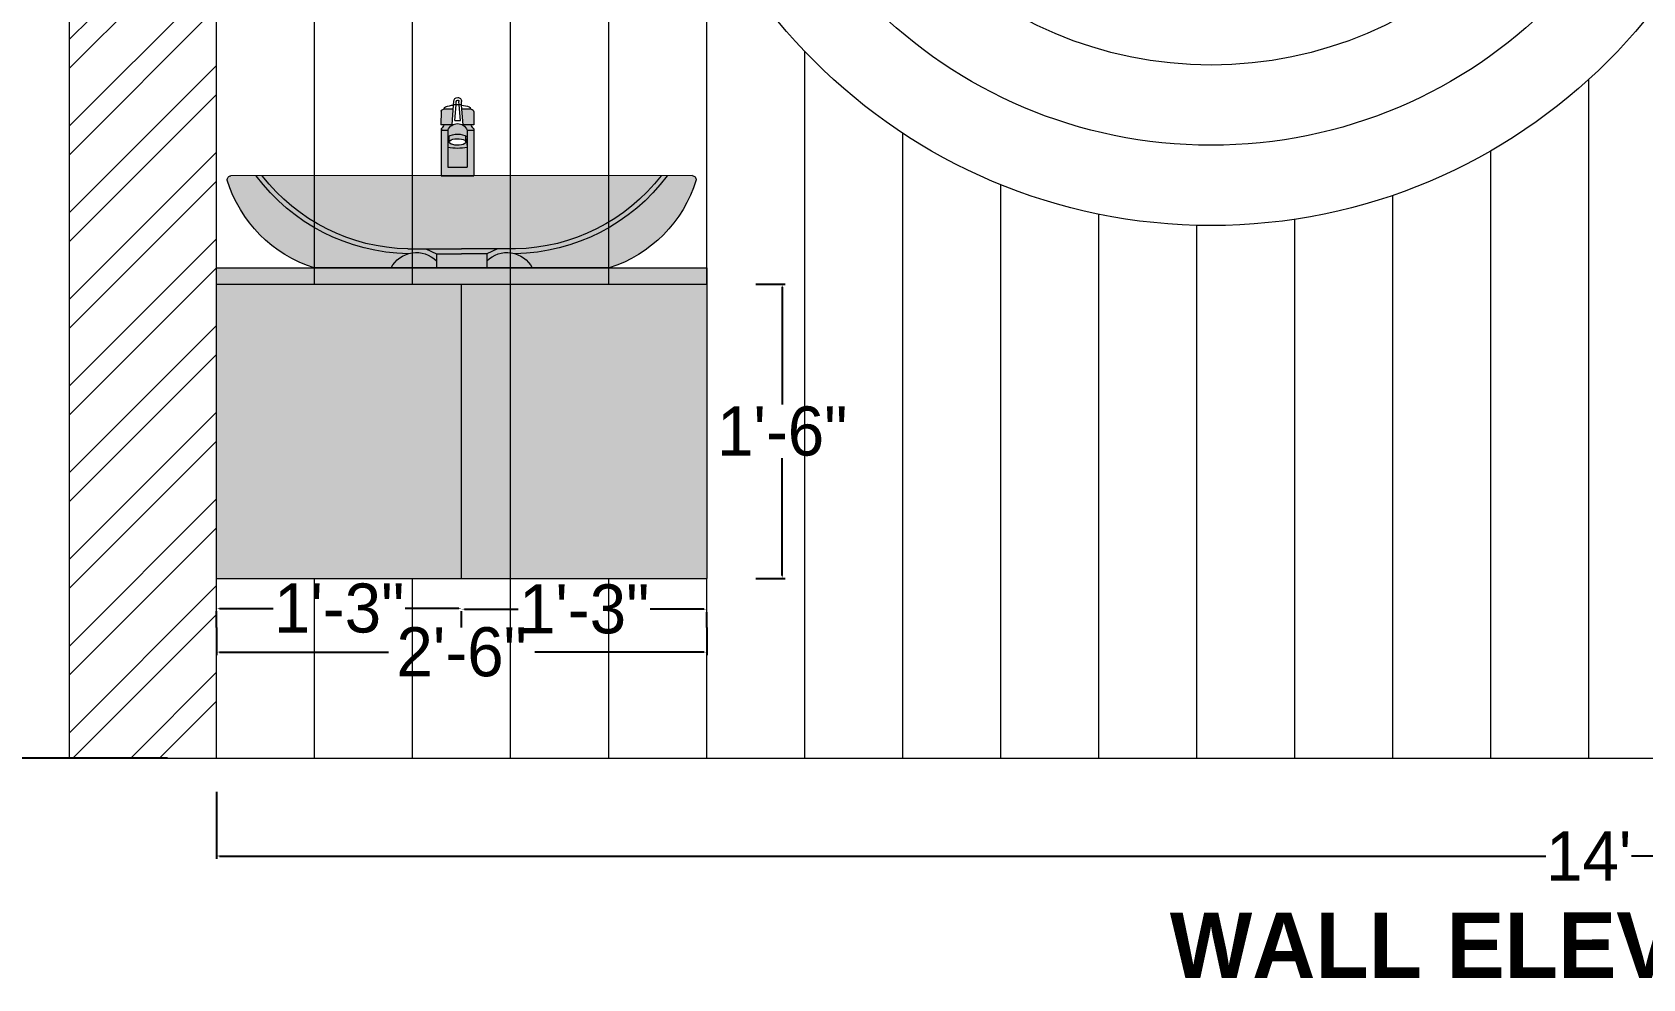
# Model space of a CAD drawing. Header units: inches. Extents: x 15448 to 46480, y -8154 to 0.
# Drawn here: x 19522.7 to 19621.3, y -3857.6 to -3799.7 of the extents above; entities that cross this region are included whole.
import ezdxf

# ---------------------------------------------------------------- set-up
doc = ezdxf.new("R2010")
doc.units = ezdxf.units.IN
doc.header["$MEASUREMENT"] = 0
doc.layers.add('dwgmodels.com', color=250, linetype='Continuous')
doc.layers.add('IEL-HATCH-002', color=7, linetype='Continuous')
doc.layers.add('OUTLINE', color=7, linetype='Continuous', lineweight=5)
doc.styles.add('b.k', font='verdana.ttf')
doc.styles.add('HEMI', font='stylu.ttf')
doc.dimstyles.new('STANDARD$0', dxfattribs={"dimscale": 0, "dimtxt": 6, "dimasz": 3, "dimexe": 2, "dimexo": 2, "dimgap": 0, "dimtad": 0, "dimtih": 1, "dimtoh": 1, "dimdec": 1, "dimzin": 0, "dimdsep": 46, "dimlunit": 4, "dimtxsty": 'b.k', "dimcen": 2.5, "dimclrd": 256, "dimclre": 256, "dimclrt": 256, "dimadec": 0, "dimazin": 0, "dimtfac": 1, "dimtdec": 1, "dimtofl": 0, "dimtmove": 2, "dimatfit": 2, "dimfxl": 1, "dimfrac": 2, "dimtolj": 1, "dimtzin": 0, "dimlwd": 9, "dimlwe": 9, "dimarcsym": 0})
pattern_1 = [(0, (0, 0), (0, 6.985), [5.08, -1.905]), (90, (0, 0), (-6.985, 4.277078946022131e-16), [5.08, -1.905])]

# ---------------------------------------------------------------- blocks, each defined once
blk = doc.blocks.new('*D415')
at = {"color": 254, "lineweight": -2, "transparency": 16777216}
for p, q in [((19530.98768438482, -3724.139202870549), (19514.19446457997, -3724.139202870549)), ((19530.98768438482, -3844.139202870549), (19514.19446457997, -3844.139202870549))]:
    blk.add_line(p, q, dxfattribs=at)
at = {"color": 5, "lineweight": -2, "transparency": 16777216}
for p, q in [((19514.37446457997, -3724.319202870548), (19514.37446457997, -3782.495396135556)), ((19514.37446457997, -3843.959202870549), (19514.37446457997, -3785.783009605541))]:
    blk.add_line(p, q, dxfattribs=at)
at = {"color": 5, "transparency": 16777216}
for points in [[(19514.34446457997, -3724.319202870548), (19514.40446457997, -3724.319202870548), (19514.37446457997, -3724.139202870549)], [(19514.34446457997, -3843.959202870549), (19514.40446457997, -3843.959202870549), (19514.37446457997, -3844.139202870549)]]:
    blk.add_solid(points, dxfattribs=at)
at = {"layer": 'Defpoints', "color": 0, "transparency": 16777216}
for p in [(19533.98768438482, -3724.139202870549), (19514.37446457997, -3844.139202870549), (19533.98768438482, -3844.139202870549)]:
    blk.add_point(p, dxfattribs=at)
at = {"color": 5, "lineweight": 5, "transparency": 16777216, "insert": (19514.37446457996, -3784.139202870554), "char_height": 3, "attachment_point": 5, "style": 'HEMI'}
blk.add_mtext("\\A1;10'", dxfattribs=at)
blk = doc.blocks.new('YY5')
at = {"true_color": 0xc7c8ca}
h = blk.add_hatch(dxfattribs=at)
h.set_pattern_fill('ANGLE', color=9)
h.set_pattern_definition(pattern_1)
h.paths.add_polyline_path([(-1859.642487475081, 704.2780352585988), (-1859.659903662569, 704.5440537511106, 0.4142135638380181), (-1859.961262066613, 704.8454121566614, 0.4750915465852333), (-1860.238658159414, 704.5424849440045), (-1860.255971637265, 704.2780352585988), (-1860.358939663625, 702.8046562630534), (-1860.303982458977, 702.8046562630534, -0.2401376567678492), (-1859.594476653278, 702.8046562630534), (-1859.539519448721, 702.8046562630534)])
h.paths.add_polyline_path([(-1859.73768250441, 703.1189723709844), (-1860.166789239599, 703.1189723709844), (-1860.064194345845, 704.2927789711155), (-1860.0468932154, 704.542393748944, -0.596401771601865), (-1859.961262066613, 704.6536348652347, -0.4142135623730957), (-1859.851680953996, 704.5440537526179), (-1859.8342647665, 704.2927789711155)], flags=16)
h.paths.add_polyline_path([(-1859.052340827863, 704.1448605161991, 0.05658871760532752), (-1859.642536498954, 704.2787840594943), (-1859.642487475081, 704.2780352585988), (-1859.620299651487, 703.9605476423419), (-1858.953459701674, 703.9605476423419), (-1858.953459701674, 704.005560696109, 0.3188407789894711)])
h.paths.add_polyline_path([(-1860.278159460858, 703.9605476423419), (-1860.920934389733, 703.9605476423419), (-1860.970121256937, 703.9605476423419, 0.4142135623730951), (-1861.166868725752, 703.7638001735269), (-1861.166868725843, 702.8046562630534), (-1860.988138020402, 702.8046562630534), (-1860.976105509841, 702.8046562630534), (-1860.358939663625, 702.8046562630534)])
h.paths.add_polyline_path([(-1859.80692836094, 703.9605476423419), (-1860.093232551861, 703.9605476423419), (-1860.166789239599, 703.1189723709844), (-1859.73768250441, 703.1189723709844)], flags=0)
h.paths.add_polyline_path([(-1860.256114484316, 704.2759912469623, 0.05430589399828516), (-1860.822053263572, 704.144860516018, 0.3188407787352452), (-1860.920934389824, 704.005560696109), (-1860.920934389733, 703.9605476423419), (-1860.278159460858, 703.9605476423419)])
h.paths.add_polyline_path([(-1859.83428652461, 704.2930434069696, 0.00959450305220591), (-1859.937197045749, 704.2950183393892, 0.01184815826980783), (-1860.064261823298, 704.2920069494639), (-1860.093232551861, 703.9605476423419), (-1859.80692836094, 703.9605476423419)], flags=0)
h = blk.add_hatch(dxfattribs=at)
h.set_pattern_fill('ANGLE', color=9)
h.set_pattern_definition(pattern_1)
h.paths.add_polyline_path([(-1858.719557876124, 702.3983922901664), (-1858.830228327241, 702.3983922901664), (-1859.223723264872, 702.3983922901664), (-1859.223723264872, 699.6280301683554), (-1860.674735847474, 699.6280301683554), (-1860.674735847474, 702.3983922901664), (-1861.178901236221, 702.3983922901664), (-1861.178901236221, 698.9807330560587), (-1858.719557876124, 698.9799050195045)])
h.paths.add_polyline_path([(-1858.922353602466, 702.8046562630534), (-1858.934386112974, 702.8046562630534), (-1859.594476653278, 702.8046562630534, -0.1818234818247197), (-1859.223723264809, 702.3983922901664), (-1858.830228327241, 702.3983922901664), (-1858.719557876124, 702.3983922901664), (-1858.71955787607, 702.4888255701228, 0.2497289786340788), (-1858.726080932379, 702.5010713433682, -0.2052993842215004)])
h.paths.add_polyline_path([(-1860.303982458977, 702.8046562630534), (-1860.97610550988, 702.8046562630534, -0.2052993842488782), (-1861.172378179904, 702.5010713432748, 0.2497289775558368), (-1861.178901236276, 702.4888255701228), (-1861.178901236221, 702.3983922901664), (-1860.674735847445, 702.3983922901664, -0.1818234818247197)])
h.paths.add_polyline_path([(-1859.223723264872, 701.7058278184174, -0.01639121819609175), (-1859.318034065314, 701.6597288689486), (-1859.318034065314, 701.5108559250826), (-1859.323913054177, 701.4776782348308), (-1859.370289918462, 701.413783493015), (-1859.459604087271, 701.3570881688752), (-1859.585231537229, 701.3117970961289), (-1859.737855055041, 701.281269305802), (-1859.906155252571, 701.2677689045659), (-1860.077650074209, 701.2722971560213), (-1860.239620533421, 701.2945182194394), (-1860.380054022396, 701.3327840613402), (-1860.488535231678, 701.3842566789759), (-1860.557018606039, 701.4451185827869), (-1860.580425047031, 701.5108559250826), (-1860.580425047031, 701.6597288689486, -0.01639121819609179), (-1860.674735847474, 701.7058278184174), (-1860.674735847474, 701.1066110975343, 0.1013955554709312), (-1859.223723264872, 701.1066110975155)], flags=17)
h.paths.add_polyline_path([(-1859.223723264872, 702.3983922903224, 0.6773938552425238), (-1860.674735847474, 702.3983922900935), (-1860.674735847474, 701.9139556735453, -0.1185726909845305), (-1859.949229556173, 702.1002764714706, -0.1185726909845346), (-1859.223723264872, 701.9139556735453)])
h = blk.add_hatch(dxfattribs=at)
h.set_pattern_fill('ANGLE', color=9)
h.set_pattern_definition(pattern_1)
h.paths.add_polyline_path([(-1858.717681725969, 703.826196685556, 0.3225573074183268), (-1858.90427283447, 703.9605476423419), (-1858.953459701674, 703.9605476423419), (-1859.620299651487, 703.9605476423419), (-1859.539519448721, 702.8046562630534), (-1858.922353602505, 702.8046562630534), (-1858.707525365655, 702.8046562630534)])
h = blk.add_hatch(dxfattribs=at)
h.set_pattern_fill('ANGLE', color=9)
h.set_pattern_definition(pattern_1)
h.paths.add_polyline_path([(-1859.949229556173, 702.1002764714706, 0.1019832631306679), (-1860.580425047031, 701.9600546230142), (-1860.580425047031, 701.5108559250826), (-1860.557018606039, 701.5765932670118), (-1860.488535231678, 701.6374551711892), (-1860.380054022396, 701.6889277884585), (-1860.239620533421, 701.7271936299929), (-1860.077650074209, 701.7494146941439), (-1859.906155252571, 701.753942945233), (-1859.737855055041, 701.7404425443633), (-1859.585231537229, 701.7099147540364), (-1859.459604087271, 701.66462368129), (-1859.370289918462, 701.6079283567838), (-1859.323913054177, 701.5440336149679), (-1859.323913054177, 701.4776782348308), (-1859.370289918462, 701.413783493015), (-1859.459604087271, 701.3570881688752), (-1859.585231537229, 701.3117970961289), (-1859.737855055041, 701.281269305802), (-1859.906155252571, 701.2677689045659), (-1860.077650074209, 701.2722971560213), (-1860.239620533421, 701.2945182194394), (-1860.380054022396, 701.3327840613402), (-1860.488535231678, 701.3842566789759), (-1860.557018606039, 701.4451185827869), (-1860.580425047031, 701.5108559250826), (-1860.580425047031, 701.6597288689486, -0.01639121819609181), (-1860.674735847474, 701.7058278184174), (-1860.674735847474, 701.1066110975343, 0.1013955554709312), (-1859.223723264872, 701.1066110975155), (-1859.223723264872, 701.7058278184174, -0.01639121819609175), (-1859.318034065314, 701.6597288689486), (-1859.318034065314, 701.9600546230142, 0.1019832631306698)])
h = blk.add_hatch(dxfattribs=at)
h.set_pattern_fill('ANGLE', color=9)
h.set_pattern_definition(pattern_1)
h.paths.add_polyline_path([(-1859.223723264872, 701.9139556735453, 0.01639121819611743), (-1859.318034065314, 701.9600546230142), (-1859.318034065314, 701.6597288689486, 0.01639121819609176), (-1859.223723264872, 701.7058278184174)])
h.paths.add_polyline_path([(-1860.580425047031, 701.9600546230142, 0.01639121819611744), (-1860.674735847474, 701.9139556735453), (-1860.674735847474, 701.7058278184174, 0.01639121819609175), (-1860.580425047031, 701.6597288689486)])
at = {"true_color": 0x7aafdf}
h = blk.add_hatch(dxfattribs=at)
h.set_pattern_fill('ANGLE', color=143)
h.set_pattern_definition(pattern_1)
h.paths.add_polyline_path([(-1859.323913054177, 701.5440336149679), (-1859.370289918462, 701.6079283567838), (-1859.459604087271, 701.66462368129), (-1859.585231537229, 701.7099147540364), (-1859.737855055041, 701.7404425443633), (-1859.906155252571, 701.753942945233), (-1860.077650074209, 701.7494146941439), (-1860.239620533421, 701.7271936299929), (-1860.380054022396, 701.6889277884585), (-1860.488535231678, 701.6374551711892), (-1860.557018606039, 701.5765932670118), (-1860.580425047031, 701.5108559250826), (-1860.557018606039, 701.4451185827869), (-1860.488535231678, 701.3842566789759), (-1860.380054022396, 701.3327840613402), (-1860.239620533421, 701.2945182194394), (-1860.077650074209, 701.2722971560213), (-1859.906155252571, 701.2677689045659), (-1859.737855055041, 701.281269305802), (-1859.585231537229, 701.3117970961289), (-1859.459604087271, 701.3570881688752), (-1859.370289918462, 701.413783493015), (-1859.323913054177, 701.4776782348308)])
at = {"true_color": 0xc7c8ca}
h = blk.add_hatch(dxfattribs=at)
h.set_pattern_fill('ANGLE', color=9)
h.set_pattern_definition(pattern_1)
h.paths.add_polyline_path([(-1859.223723264872, 701.1066110975155, -0.1013955554709313), (-1860.674735847474, 701.1066110975343), (-1860.674735847474, 699.6280301683554), (-1859.223723264872, 699.6280301683554)])
at = {"color": 18, "true_color": 0x000000}
for p, q in [((-1860.358939663625, 702.8046562630534), (-1860.255971637265, 704.2780352585988)), ((-1860.255971637265, 704.2780352585988), (-1860.238555449769, 704.5440537526179)), ((-1860.166789239599, 703.1189723709844), (-1860.064194345845, 704.2927789711155)), ((-1860.064194345845, 704.2927789711155), (-1860.04677815835, 704.5440537526179)), ((-1859.8342647665, 704.2927789711155), (-1859.851680953996, 704.5440537526179)), ((-1859.73768250441, 703.1189723709844), (-1859.8342647665, 704.2927789711155)), ((-1859.642487475081, 704.2780352585988), (-1859.659903662668, 704.5440537526179)), ((-1859.539519448721, 702.8046562630534), (-1859.642487475081, 704.2780352585988)), ((-1861.166868725843, 703.7638001735269), (-1861.166868725843, 702.8046562630534)), ((-1860.970121256937, 703.9605476423419), (-1860.920934389733, 703.9605476423419)), ((-1860.920934389733, 703.9605476423419), (-1860.920934389733, 704.005560696109)), ((-1860.920934389733, 703.9605476423419), (-1860.278159460873, 703.9605476423419)), ((-1859.73768250441, 703.1189723709844), (-1860.166789239599, 703.1189723709844)), ((-1859.620299651487, 703.9605476423419), (-1858.953459701674, 703.9605476423419)), ((-1858.953459701674, 703.9605476423419), (-1858.953459701674, 704.005560696109)), ((-1858.953459701674, 703.9605476423419), (-1858.90427283447, 703.9605476423419)), ((-1858.717681725969, 703.826196685556), (-1858.707525365655, 702.8046562630534)), ((-1861.178901236221, 702.4888255701227), (-1861.178901236221, 702.3983922901664)), ((-1860.674735847474, 702.3983922901664), (-1861.178901236221, 702.3983922901664)), ((-1861.178901236221, 702.3983922901664), (-1861.178901236221, 698.9799050195045)), ((-1861.166868725843, 702.8046562630534), (-1860.976105509841, 702.8046562630534)), ((-1861.166868725843, 702.8046562630534), (-1860.988138020402, 702.8046562630534)), ((-1860.988138020402, 702.8046562630534), (-1860.303982459163, 702.8046562630534)), ((-1860.674735847474, 702.3983922901664), (-1860.674735847474, 699.6280301683554)), ((-1860.674735847474, 701.2672008885116), (-1860.674735847474, 701.7545109616535)), ((-1860.580425047031, 701.5108559250826), (-1860.580425047031, 701.9600546229985)), ((-1859.594476653182, 702.8046562630534), (-1858.922353602505, 702.8046562630534)), ((-1859.318034065314, 701.5108559250826), (-1859.318034065314, 701.9600546229985)), ((-1859.223723264872, 702.3983922901664), (-1859.223723264872, 699.6280301683554)), ((-1858.719557876124, 702.3983922901664), (-1859.223723264872, 702.3983922901664)), ((-1858.934386112974, 702.8046562630534), (-1858.707525365655, 702.8046562630534)), ((-1858.922353602505, 702.8046562630534), (-1858.707525365655, 702.8046562630534)), ((-1858.830228327241, 702.3983922901664), (-1858.719557876124, 702.3983922901664)), ((-1858.719557876124, 702.4888255701227), (-1858.719557876124, 702.3983922901664)), ((-1858.719557876124, 702.3983922901664), (-1858.719557876124, 698.9799050195045)), ((-1859.223723264872, 699.6280301683554), (-1860.674735847474, 699.6280301683554))]:
    blk.add_line(p, q, dxfattribs=at)
blk.add_line((-1858.719557876124, 698.9799050195045), (-1861.178901236221, 698.9807330560587))
blk.add_polyline3d([(-1860.580425047031, 701.5108559250826, 0), (-1860.557018606039, 701.4451185827869, 0), (-1860.488535231678, 701.3842566789759, 0), (-1860.380054022396, 701.3327840613402, 0), (-1860.239620533421, 701.2945182194394, 0), (-1860.077650074209, 701.2722971560213, 0), (-1859.906155252571, 701.2677689045659, 0), (-1859.737855055041, 701.281269305802, 0), (-1859.585231537229, 701.3117970961289, 0), (-1859.459604087271, 701.3570881688752, 0), (-1859.370289918462, 701.413783493015, 0), (-1859.323913054177, 701.4776782348308, 0), (-1859.323913054177, 701.5440336149679, 0), (-1859.370289918462, 701.6079283567838, 0), (-1859.459604087271, 701.66462368129, 0), (-1859.585231537229, 701.7099147540364, 0), (-1859.737855055041, 701.7404425443633, 0), (-1859.906155252571, 701.753942945233, 0), (-1860.077650074209, 701.7494146941439, 0), (-1860.239620533421, 701.7271936299929, 0), (-1860.380054022396, 701.6889277884585, 0), (-1860.488535231678, 701.6374551711892, 0), (-1860.557018606039, 701.5765932670118, 0), (-1860.580425047031, 701.5108559250826, 0)], dxfattribs=at)
for centre, radius, start, end in [((-1860.773373788213, 704.005560696109), 0.1475606016112999, 109.2623904893577, 180), ((-1859.937197045749, 701.6127808072933), 2.682237532095929, 96.82860972436829, 109.2623904893577), ((-1859.976534999425, 704.580925874151), 0.2649268882405655, 86.69508807395945, 188.343078460318), ((-1859.974033632628, 704.5748870405047), 0.07977676853687257, 80.78780477718902, 204.0355055744018), ((-1859.961262066613, 704.5440537526179), 0.3013584040435269, 0, 90), ((-1859.961262066613, 704.5440537526179), 0.1095811126168776, 0, 90), ((-1859.937197045749, 701.6127808072933), 2.682237532095929, 70.7376095106423, 83.6929711358343), ((-1859.101020303285, 704.005560696109), 0.1475606016112999, 0, 70.7376095106423), ((-1860.970121256937, 703.7638001735269), 0.1967474688150666, 90, 180), ((-1859.949229556127, 702.1086061453077), 0.7812396485676532, 21.773057050751, 158.226942949249), ((-1858.90427283447, 703.7638001735269), 0.1967474688150666, 18.49005815546298, 90), ((-1861.164145176115, 702.4888255701227), 0.01475606016112999, 123.9134898791067, 180), ((-1861.428346014583, 702.8817980036972), 0.4587726258653878, 303.9134898791067, 350.3198374893348), ((-1859.924664968077, 700.4989567274708), 1.601508145939893, 90.87886060322751, 117.9274284694488), ((-1859.924664968077, 703.1208267644919), 1.601508145939893, 242.0725715305512, 245.8288256482427), ((-1859.973794144269, 700.4989567274708), 1.601508145939893, 62.07257153055119, 89.12113939677249), ((-1859.973794144269, 703.1208267644919), 1.601508145939893, 294.1711743517573, 297.9274284694488), ((-1858.470113097763, 702.8817980036972), 0.4587726258653878, 189.6801625106652, 236.0865101208933), ((-1858.734313936231, 702.4888255701227), 0.01475606016112999, 0, 56.08651012089329), ((-1859.949229556127, 704.6474335488671), 3.614385564746275, 258.4205001745883, 281.5794998254117)]:
    blk.add_arc(centre, radius, start, end, dxfattribs=at)
blk = doc.blocks.new('y5y5')
h = blk.add_hatch()
h.set_pattern_fill('ANGLE')
h.set_pattern_definition(pattern_1)
h.paths.add_polyline_path([(-1859.642536498954, 704.2787840594943), (-1859.642487475081, 704.2780352585988), (-1859.620299651487, 703.9605476423419), (-1858.953459701674, 703.9605476423419), (-1858.953459701674, 704.005560696109, 0.3188407789894704), (-1859.052340827863, 704.1448605161991, 0.05658871760532751)])
h.paths.add_polyline_path([(-1860.256114484316, 704.2759912469623, 0.05430589399828516), (-1860.822053263572, 704.144860516018, 0.3188407787352452), (-1860.920934389824, 704.005560696109), (-1860.920934389733, 703.9605476423419), (-1860.278159460858, 703.9605476423419)])
at = {"true_color": 0x636466}
h = blk.add_hatch(dxfattribs=at)
h.set_pattern_fill('ANGLE', color=251)
h.set_pattern_definition(pattern_1)
h.paths.add_polyline_path([(-1859.8342647665, 704.2927789711155), (-1859.851680953996, 704.5440537526179, 0.4142135623730933), (-1859.961262066613, 704.6536348652347, 0.5964017716018684), (-1860.0468932154, 704.542393748944), (-1860.064194345845, 704.2927789711155), (-1860.166789239599, 703.1189723709844), (-1859.73768250441, 703.1189723709844)])
at = {"lineweight": 0, "true_color": 0x000000}
h = blk.add_hatch(color=18, dxfattribs=at)
h.dxf.hatch_style = 1
h.paths.add_polyline_path([(-1858.719557876124, 702.3983922901664), (-1859.223723264872, 702.3983922901664), (-1859.223723264872, 699.6280301683554), (-1860.674735847474, 699.6280301683554), (-1860.674735847474, 702.3983922901664), (-1861.178901236221, 702.3983922901664), (-1861.178901236221, 698.9807330560587), (-1858.719557876124, 698.9799050195045)])
h.paths.add_polyline_path([(-1858.717681725969, 703.826196685556, 0.3225573074183268), (-1858.90427283447, 703.9605476423419), (-1858.953459701674, 703.9605476423419), (-1859.620299651487, 703.9605476423419), (-1859.539519448721, 702.8046562630534), (-1858.922353602505, 702.8046562630534), (-1858.707525365655, 702.8046562630534)])
h.paths.add_polyline_path([(-1860.278159460858, 703.9605476423419), (-1860.920934389733, 703.9605476423419), (-1860.970121256937, 703.9605476423419, 0.4142135623730951), (-1861.166868725752, 703.7638001735268), (-1861.166868725843, 702.8046562630534), (-1860.976105509841, 702.8046562630534), (-1860.358939663625, 702.8046562630534)])
h = blk.add_hatch(color=18, dxfattribs=at)
h.dxf.hatch_style = 1
h.paths.add_polyline_path([(-1858.719557876124, 702.3983922901664), (-1859.223723264809, 702.3983922901664, 0.6773938552843203), (-1860.674735847445, 702.3983922901664), (-1861.178901236221, 702.3983922901664), (-1861.178901236221, 698.9807330560587), (-1858.719557876124, 698.9799050195045)])
h.paths.add_polyline_path([(-1860.077650074209, 701.7494146941439), (-1859.906155252571, 701.753942945233), (-1859.737855055041, 701.7404425443633), (-1859.585231537229, 701.7099147540364), (-1859.459604087271, 701.66462368129), (-1859.370289918462, 701.6079283567838), (-1859.323913054177, 701.5440336149679), (-1859.323913054177, 701.4776782348308), (-1859.370289918462, 701.413783493015), (-1859.459604087271, 701.3570881688752), (-1859.585231537229, 701.3117970961289), (-1859.737855055041, 701.281269305802), (-1859.906155252571, 701.2677689045659), (-1860.077650074209, 701.2722971560213), (-1860.239620533421, 701.2945182194394), (-1860.380054022396, 701.3327840613402), (-1860.488535231678, 701.3842566789759), (-1860.557018606039, 701.4451185827869), (-1860.580425047031, 701.5108559250826), (-1860.557018606039, 701.5765932670118), (-1860.488535231678, 701.6374551711892), (-1860.380054022396, 701.6889277884585), (-1860.239620533421, 701.7271936299929)], flags=16)
h = blk.add_hatch(color=18, dxfattribs=at)
h.dxf.hatch_style = 1
h.paths.add_polyline_path([(-1858.922353602466, 702.8046562630534), (-1859.594476653278, 702.8046562630534, -0.1818234818247196), (-1859.223723264809, 702.3983922901664), (-1858.719557876124, 702.3983922901664), (-1858.71955787607, 702.4888255701228, 0.2497289786340794), (-1858.726080932379, 702.5010713433682, -0.2052993842215004)])
h.paths.add_polyline_path([(-1860.303982458977, 702.8046562630534), (-1860.97610550988, 702.8046562630534, -0.2052993842488782), (-1861.172378179904, 702.5010713432748, 0.2497289775558359), (-1861.178901236276, 702.4888255701228), (-1861.178901236221, 702.3983922901664), (-1860.674735847445, 702.3983922901664, -0.1818234818247197)])
at = {"true_color": 0xadddf7}
h = blk.add_hatch(dxfattribs=at)
h.set_pattern_fill('ANGLE', color=141)
h.set_pattern_definition(pattern_1)
h.paths.add_polyline_path([(-1859.323913054177, 701.5440336149679), (-1859.370289918462, 701.6079283567838), (-1859.459604087271, 701.66462368129), (-1859.585231537229, 701.7099147540364), (-1859.737855055041, 701.7404425443633), (-1859.906155252571, 701.753942945233), (-1860.077650074209, 701.7494146941439), (-1860.239620533421, 701.7271936299929), (-1860.380054022396, 701.6889277884585), (-1860.488535231678, 701.6374551711892), (-1860.557018606039, 701.5765932670118), (-1860.580425047031, 701.5108559250826), (-1860.557018606039, 701.4451185827869), (-1860.488535231678, 701.3842566789759), (-1860.380054022396, 701.3327840613402), (-1860.239620533421, 701.2945182194394), (-1860.077650074209, 701.2722971560213), (-1859.906155252571, 701.2677689045659), (-1859.737855055041, 701.281269305802), (-1859.585231537229, 701.3117970961289), (-1859.459604087271, 701.3570881688752), (-1859.370289918462, 701.413783493015), (-1859.323913054177, 701.4776782348308)])
at = {"lineweight": 0, "true_color": 0xf8f8f6}
h = blk.add_hatch(color=7, dxfattribs=at)
h.dxf.hatch_style = 1
edge = h.paths.add_edge_path()
edge.add_line((-1875.670161333098, 698.9856121198247), (-1877.548738067597, 698.9862446180075))
edge.add_arc((-1877.548738067597, 698.695319838972), 0.2909247790355494, 90, 186.6497480122819)
edge.add_arc((-1868.323709834901, 701.560972371838), 9.945968937223727, 196.9483316276272, 251.5688589944916)
edge.add_arc((-1868.323709834255, 701.5609723738454), 9.945968939332323, 251.5688589946186, 252.484804792136)
edge.add_line((-1871.317035923083, 692.0761267204831), (-1865.539225076289, 692.0756050785835))
edge.add_arc((-1863.653027606306, 691.1042060465006), 2.12164016159734, 107.1631084750718, 152.7513564692017, ccw=False)
edge.add_arc((-1864.015767886683, 707.6531120712051), 14.5241330898273, 216.6385853500288, 268.9610990050063, ccw=False)
at = {"lineweight": 0, "true_color": 0xeaeaeb}
h = blk.add_hatch(color=254, dxfattribs=at)
h.dxf.hatch_style = 1
h.paths.add_polyline_path([(-1844.851944498354, 698.9752359314127), (-1845.30860734205, 698.9753896852699, -0.2266592127884544), (-1856.220965805801, 693.4953571750389), (-1857.570431067147, 693.4953571750389), (-1858.366179820214, 693.1317012012446), (-1858.366179820214, 692.5998185338782, -0.2789183185884859), (-1856.235273201826, 693.1313665253831, 0.2321162475733865)])
h.paths.add_polyline_path([(-1862.943950700732, 693.4953571750389), (-1864.293415962087, 693.4953571750389, -0.2268956476491794), (-1875.213575343875, 698.9854583918438), (-1875.670161333098, 698.9856121198247, 0.2323509107070786), (-1864.279108566055, 693.131366525383, -0.2789183185870224), (-1862.148201947674, 692.5998185338866), (-1862.148201947674, 693.1317012012446)])
at = {"lineweight": 0, "true_color": 0xf8f8f6}
h = blk.add_hatch(color=7, dxfattribs=at)
h.dxf.hatch_style = 1
h.paths.add_polyline_path([(-1845.30860734205, 698.9753896852699), (-1875.213575343875, 698.9854583918438, 0.2268956476491779), (-1864.293415962088, 693.4953571750389), (-1860.257190883944, 693.4953571750389), (-1856.220965805801, 693.4953571750389, 0.226659212788456)])
h = blk.add_hatch(color=7, dxfattribs=at)
h.dxf.hatch_style = 1
edge = h.paths.add_edge_path()
edge.add_arc((-1842.969167405094, 698.6841948683772), 0.2909247790357934, 353.3502519876788, 446.5622715788655)
edge.add_line((-1842.951722482763, 698.9745961454782), (-1844.851944498354, 698.9752359314127))
edge.add_arc((-1856.498613881205, 707.653112071205), 14.52413308982713, 271.03890099502416, 323.31038592493, ccw=False)
edge.add_arc((-1856.861354161574, 691.1042060465006), 2.12164016159727, 27.24864353079829, 72.83689152494082, ccw=False)
edge.add_line((-1854.975156691591, 692.0756050785835), (-1849.198947284699, 692.0761267204831))
edge.add_arc((-1852.190499830243, 701.5613479401857), 9.945793493706097, 287.5048007174934, 288.4106744441632)
edge.add_arc((-1852.19049982977, 701.5613479387139), 9.945793492160345, 288.4106744442572, 342.9820869962536)
at = {"lineweight": 0, "true_color": 0xeaeaeb}
h = blk.add_hatch(color=254, dxfattribs=at)
h.dxf.hatch_style = 1
h.paths.add_polyline_path([(-1862.148201947674, 692.5998185338866, 0.5091258853118577), (-1865.539225076289, 692.0756050785835), (-1862.148201947674, 692.0756050785835)])
h.paths.add_polyline_path([(-1858.366179820214, 692.5998185338782), (-1858.366179820214, 692.0756050785835), (-1854.975156691591, 692.0756050785835, 0.5091258853136285)])
at = {"lineweight": 0, "true_color": 0xf8f8f6}
h = blk.add_hatch(color=7, dxfattribs=at)
h.dxf.hatch_style = 1
h.paths.add_polyline_path([(-1858.366179820214, 693.1317012012446), (-1860.257190883944, 693.1317012012446), (-1862.148201947674, 693.1317012012446), (-1862.148201947674, 692.0756050785835), (-1858.366179820214, 692.0756050785835)])
h.paths.add_polyline_path([(-1857.570431067147, 693.4953571750389), (-1860.257190883944, 693.4953571750389), (-1862.943950700732, 693.4953571750389), (-1862.148201947674, 693.1317012012446), (-1860.257190883944, 693.1317012012446), (-1858.366179820214, 693.1317012012446)])
at = {"lineweight": 0}
for p, q in [((-1877.548738067597, 698.9862446180075), (-1842.951722482764, 698.9745961454782)), ((-1871.317035923083, 692.0761267204831), (-1849.198947284699, 692.0761267204831)), ((-1871.317035923083, 692.0761267204831), (-1849.198947284699, 692.0761267204832))]:
    blk.add_line(p, q, dxfattribs=at)
at = {"color": 18, "lineweight": 0, "true_color": 0x000000}
for p, q in [((-1864.293415962125, 693.4953571750389), (-1860.257190883944, 693.4953571750389)), ((-1862.943950700732, 693.4953571750389), (-1862.148201947674, 693.1317012012446)), ((-1856.220965805754, 693.4953571750389), (-1860.257190883944, 693.4953571750389)), ((-1857.570431067147, 693.4953571750389), (-1858.366179820214, 693.1317012012446)), ((-1862.148201947674, 693.1317012012446), (-1862.148201947674, 692.0756050785835)), ((-1862.148201947674, 693.1317012012446), (-1860.257190883944, 693.1317012012446)), ((-1858.366179820214, 693.1317012012446), (-1860.257190883944, 693.1317012012446)), ((-1858.366179820214, 693.1317012012446), (-1858.366179820214, 692.0756050785835))]:
    blk.add_line(p, q, dxfattribs=at)
for centre, radius, start, end in [((-1877.548738067597, 698.695319838972), 0.2909247790355494, 90, 186.6497480122322), ((-1868.323709834901, 701.560972371838), 9.945968937223693, 196.9483316276265, 252.4848047922028), ((-1864.015767886683, 707.6531120712052), 14.52413308982741, 216.6385853500291, 268.9610990011669), ((-1864.015767886683, 707.6531120712052), 14.16047711603317, 217.7416331934862, 268.8765150864477), ((-1856.498613881205, 707.6531120712052), 14.52413308982741, 271.0389009988331, 323.3103859249295), ((-1856.498613881205, 707.6531120712052), 14.16047711603317, 271.1234849135522, 322.2068303453797), ((-1852.190499829771, 701.5613479387147), 9.945793492161311, 287.5048007174502, 342.982086996252), ((-1842.969167405094, 698.6841948683773), 0.2909247790357276, 353.35025198779, 86.56227157886423), ((-1863.653027606306, 691.1042060465006), 2.121640161597214, 44.82406763940038, 152.7513564690758), ((-1856.861354161574, 691.1042060465006), 2.121640161597214, 27.24864353092423, 135.1759323605996)]:
    blk.add_arc(centre, radius, start, end, dxfattribs=at)
at = {"color": 7, "lineweight": 0, "true_color": 0xf8f8f6}
blk.add_blockref('YY5', (0, 0), dxfattribs=at)
blk = doc.blocks.new('KKU')
at = {"layer": 'dwgmodels.com', "lineweight": 0, "true_color": 0xf1ece4}
h = blk.add_hatch(color=7, dxfattribs=at)
h.dxf.hatch_style = 1
h.paths.add_polyline_path([(45769.54282472028, 44312.76206886786), (45769.03865933153, 44312.76206886786), (45769.03865933153, 44309.99170674605), (45767.58764674893, 44309.99170674605), (45767.58764674893, 44312.76206886786), (45767.08348136018, 44312.76206886786), (45767.08348136018, 44309.34440963375), (45769.54282472028, 44309.3435815972)])
at = {"lineweight": 0}
blk.add_blockref('y5y5', (47628.26238259641, 43610.36367657769, 1.102764133773254e-05), dxfattribs=at)
blk = doc.blocks.new('*D421')
at = {"color": 254, "lineweight": -2, "transparency": 16777216}
for p, q in [((19533.98768438481, -3836.139202870546), (19533.98768438481, -3835.146973174697)), ((19548.98768438481, -3836.139202870546), (19548.98768438481, -3835.146973174697))]:
    blk.add_line(p, q, dxfattribs=at)
at = {"color": 5, "lineweight": -2, "transparency": 16777216}
for p, q in [((19534.16768438481, -3834.966973174697), (19537.44014412127, -3834.966973174697)), ((19548.80768438481, -3834.966973174697), (19545.53522464836, -3834.966973174697))]:
    blk.add_line(p, q, dxfattribs=at)
at = {"color": 5, "transparency": 16777216}
for points in [[(19534.16768438481, -3834.936973174697), (19534.16768438481, -3834.996973174697), (19533.98768438481, -3834.966973174697)], [(19548.80768438481, -3834.936973174697), (19548.80768438481, -3834.996973174697), (19548.98768438481, -3834.966973174697)]]:
    blk.add_solid(points, dxfattribs=at)
at = {"layer": 'Defpoints', "color": 0, "transparency": 16777216}
for p in [(19533.98768438481, -3833.139202870546), (19548.98768438481, -3833.139202870546), (19548.98768438481, -3834.966973174697)]:
    blk.add_point(p, dxfattribs=at)
at = {"color": 5, "lineweight": 5, "transparency": 16777216, "insert": (19541.48768438481, -3834.966973174697), "char_height": 3, "attachment_point": 5, "style": 'HEMI'}
blk.add_mtext('\\A1;1\'-3"', dxfattribs=at)
blk = doc.blocks.new('*D422')
at = {"color": 254, "lineweight": -2, "transparency": 16777216}
for p, q in [((19548.98768438481, -3836.139202870546), (19548.98768438481, -3835.198694947265)), ((19563.98768438481, -3836.139202870549), (19563.98768438481, -3835.198694947265))]:
    blk.add_line(p, q, dxfattribs=at)
at = {"color": 5, "lineweight": -2, "transparency": 16777216}
for p, q in [((19549.16768438481, -3835.018694947265), (19552.44014412127, -3835.018694947265)), ((19563.80768438481, -3835.018694947265), (19560.53522464835, -3835.018694947265))]:
    blk.add_line(p, q, dxfattribs=at)
at = {"color": 5, "transparency": 16777216}
for points in [[(19549.16768438481, -3834.988694947265), (19549.16768438481, -3835.048694947265), (19548.98768438481, -3835.018694947265)], [(19563.80768438481, -3834.988694947265), (19563.80768438481, -3835.048694947265), (19563.98768438481, -3835.018694947265)]]:
    blk.add_solid(points, dxfattribs=at)
at = {"layer": 'Defpoints', "color": 0, "transparency": 16777216}
for p in [(19548.98768438481, -3833.139202870546), (19563.98768438481, -3833.139202870549), (19563.98768438481, -3835.018694947265)]:
    blk.add_point(p, dxfattribs=at)
at = {"color": 5, "lineweight": 5, "transparency": 16777216, "insert": (19556.48768438481, -3835.018694947265), "char_height": 3, "attachment_point": 5, "style": 'HEMI'}
blk.add_mtext('\\A1;1\'-3"', dxfattribs=at)
blk = doc.blocks.new('*D423')
at = {"color": 254, "lineweight": -2, "transparency": 16777216}
for p, q in [((19533.98768438481, -3836.139202870546), (19533.98768438481, -3837.824379895314)), ((19563.98768438481, -3836.139202870552), (19563.98768438481, -3837.824379895314))]:
    blk.add_line(p, q, dxfattribs=at)
at = {"color": 5, "lineweight": -2, "transparency": 16777216}
for p, q in [((19534.16768438481, -3837.644379895314), (19544.49980737163, -3837.644379895314)), ((19563.80768438481, -3837.644379895314), (19553.47556139799, -3837.644379895314))]:
    blk.add_line(p, q, dxfattribs=at)
at = {"color": 5, "transparency": 16777216}
for points in [[(19534.16768438481, -3837.614379895314), (19534.16768438481, -3837.674379895314), (19533.98768438481, -3837.644379895314)], [(19563.80768438481, -3837.614379895314), (19563.80768438481, -3837.674379895314), (19563.98768438481, -3837.644379895314)]]:
    blk.add_solid(points, dxfattribs=at)
at = {"layer": 'Defpoints', "color": 0, "transparency": 16777216}
for p in [(19533.98768438481, -3833.139202870546), (19563.98768438481, -3833.139202870552), (19563.98768438481, -3837.644379895314)]:
    blk.add_point(p, dxfattribs=at)
at = {"color": 5, "lineweight": 5, "transparency": 16777216, "insert": (19548.98768438481, -3837.644379895314), "char_height": 3, "attachment_point": 5, "style": 'HEMI'}
blk.add_mtext('\\A1;2\'-6"', dxfattribs=at)
blk = doc.blocks.new('*D424')
at = {"color": 254, "lineweight": -2, "transparency": 16777216}
for p, q in [((19566.98768438482, -3815.139202870548), (19568.79253231243, -3815.139202870548)), ((19566.98768438482, -3833.139202870546), (19568.79253231243, -3833.139202870546))]:
    blk.add_line(p, q, dxfattribs=at)
at = {"color": 5, "lineweight": -2, "transparency": 16777216}
for p, q in [((19568.61253231243, -3815.319202870548), (19568.61253231243, -3822.49319994229)), ((19568.61253231243, -3832.959202870547), (19568.61253231243, -3825.785205798805))]:
    blk.add_line(p, q, dxfattribs=at)
at = {"color": 5, "transparency": 16777216}
for points in [[(19568.58253231243, -3815.319202870548), (19568.64253231242, -3815.319202870548), (19568.61253231243, -3815.139202870548)], [(19568.58253231243, -3832.959202870547), (19568.64253231242, -3832.959202870547), (19568.61253231243, -3833.139202870546)]]:
    blk.add_solid(points, dxfattribs=at)
at = {"layer": 'Defpoints', "color": 0, "transparency": 16777216}
for p in [(19563.98768438482, -3815.139202870548), (19563.98768438482, -3833.139202870546), (19568.61253231243, -3833.139202870546)]:
    blk.add_point(p, dxfattribs=at)
at = {"color": 5, "lineweight": 5, "transparency": 16777216, "insert": (19568.61253231242, -3824.139202870552), "char_height": 3, "attachment_point": 5, "style": 'HEMI'}
blk.add_mtext('\\A1;1\'-6"', dxfattribs=at)
blk = doc.blocks.new('*D514')
at = {"color": 254, "lineweight": -2, "transparency": 16777216}
for p, q in [((19533.98768438481, -3846.195139602007), (19533.98768438481, -3850.298757739728)), ((19701.98768438483, -3846.195139602007), (19701.98768438483, -3850.298757739728))]:
    blk.add_line(p, q, dxfattribs=at)
at = {"color": 5, "lineweight": -2, "transparency": 16777216}
for p, q in [((19534.16768438481, -3850.118757739729), (19615.36766974353, -3850.118757739729)), ((19701.80768438482, -3850.118757739729), (19620.60769902611, -3850.118757739729))]:
    blk.add_line(p, q, dxfattribs=at)
at = {"color": 5, "transparency": 16777216}
for points in [[(19534.16768438481, -3850.088757739728), (19534.16768438481, -3850.148757739729), (19533.98768438481, -3850.118757739729)], [(19701.80768438482, -3850.088757739728), (19701.80768438482, -3850.148757739729), (19701.98768438483, -3850.118757739729)]]:
    blk.add_solid(points, dxfattribs=at)
at = {"layer": 'Defpoints', "color": 0, "transparency": 16777216}
for p in [(19533.98768438481, -3843.195139602007), (19701.98768438483, -3843.195139602007), (19533.98768438481, -3850.118757739729)]:
    blk.add_point(p, dxfattribs=at)
at = {"color": 5, "lineweight": 5, "transparency": 16777216, "insert": (19617.98768438482, -3850.118757739729), "char_height": 3, "attachment_point": 5, "style": 'HEMI'}
blk.add_mtext("\\A1;14'", dxfattribs=at)

msp = doc.modelspace()

# ---------------------------------------------------------------- hatches: boundary and pattern name
at = {"layer": 'IEL-HATCH-002', "lineweight": 5, "true_color": 0xf27172, "transparency": 33554687}
h = msp.add_hatch(dxfattribs=at)
h.set_pattern_fill('ANSI32', color=11, scale=10)
h.set_pattern_definition([(45, (1863.236242567833, -2115.45820026296), (-2.651650429449553, 2.651650429449553), []), (45, (1865.004009517834, -2115.45820026296), (-2.651650429449553, 2.651650429449553), [])])
h.paths.add_polyline_path([(19533.98768438481, -3724.139202870547), (19524.98768438481, -3724.139202870547), (19524.98768438481, -3844.139202870547), (19533.98768438481, -3844.139202870547)])
h.paths.add_polyline_path([(19710.98768438483, -3724.139202870547), (19701.98768438483, -3724.139202870547), (19701.98768438483, -3844.139202870547), (19710.98768438483, -3844.139202870547)])
at = {"layer": 'IEL-HATCH-002', "lineweight": 5, "true_color": 0xcdb398, "transparency": 33554687}
h = msp.add_hatch(color=253, dxfattribs=at)
h.dxf.hatch_style = 1
h.paths.add_polyline_path([(19563.98768438481, -3815.139202870545), (19551.98768438481, -3815.139202870546), (19551.98768438481, -3833.139202870546), (19563.98768438481, -3833.139202870545)])
h.paths.add_polyline_path([(19551.98768438481, -3815.139202870546), (19533.98768438481, -3815.139202870546), (19533.98768438481, -3833.139202870546), (19551.98768438481, -3833.139202870546)])
h.paths.add_polyline_path([(19563.98768438481, -3814.139202870545), (19533.98768438481, -3814.139202870546), (19533.98768438481, -3815.139202870546), (19551.98768438481, -3815.139202870546), (19563.98768438481, -3815.139202870545)])

# ---------------------------------------------------------------- linework, layer by layer
at = {"lineweight": 5}
for p, q in [((19524.98768438481, -3844.139202870547), (19524.98768438481, -3724.139202870547)), ((19533.98768438481, -3844.139202870547), (19533.98768438481, -3724.139202870547)), ((19533.98768438481, -3814.139202870546), (19563.98768438481, -3814.139202870546)), ((19563.98768438481, -3814.139202870545), (19563.98768438481, -3833.139202870545)), ((19533.98768438481, -3815.139202870546), (19563.98768438481, -3815.139202870546)), ((19548.98768438481, -3833.139202870546), (19548.98768438481, -3815.139202870546)), ((19533.98768438481, -3833.139202870546), (19563.98768438481, -3833.139202870546)), ((19524.98768438481, -3844.139202870547), (19710.98768438483, -3844.139202870547))]:
    msp.add_line(p, q, dxfattribs=at)
at = {"color": 252, "lineweight": 5, "true_color": 0x939598}
for p, q in [((19539.98768438482, -3814.139202870547), (19539.98768438481, -3724.139202870547)), ((19545.98768438481, -3814.139202870546), (19545.98768438481, -3724.139202870547)), ((19551.98768438481, -3814.139202870547), (19551.98768438481, -3724.139202870547)), ((19557.98768438482, -3814.139202870546), (19557.98768438481, -3724.139202870547)), ((19557.98768438481, -3814.139202870547), (19557.98768438481, -3790.687380871917)), ((19563.98768438481, -3814.139202870547), (19563.98768438481, -3792.261995995712)), ((19539.98768438481, -3815.139202870546), (19539.98768438481, -3800.88764764211)), ((19545.98768438481, -3815.139202870546), (19545.98768438481, -3800.88764764211)), ((19551.98768438481, -3844.139202870547), (19551.98768438481, -3800.88764764211)), ((19557.98768438481, -3815.139202870546), (19557.98768438481, -3800.88764764211)), ((19563.98768438481, -3815.139202870546), (19563.98768438481, -3800.88764764211)), ((19569.98768438481, -3844.139202870547), (19569.98768438481, -3800.88764764211)), ((19617.98768438481, -3844.139202870547), (19617.98768438481, -3802.609264724231)), ((19575.98768438481, -3844.139202870547), (19575.98768438481, -3805.89643306796)), ((19611.98768438481, -3844.139202870547), (19611.98768438481, -3806.980661969231)), ((19581.98768438481, -3844.139202870547), (19581.98768438481, -3809.04239058204)), ((19605.98768438481, -3844.139202870547), (19605.98768438481, -3809.69936541011)), ((19587.98768438481, -3844.139202870547), (19587.98768438481, -3810.851775985023)), ((19593.98768438481, -3844.139202870547), (19593.98768438481, -3811.536418804676)), ((19599.98768438481, -3844.139202870547), (19599.98768438481, -3811.164365120203)), ((19539.98768438481, -3844.139202870547), (19539.98768438481, -3833.139202870546)), ((19545.98768438481, -3844.139202870547), (19545.98768438481, -3833.139202870546)), ((19557.98768438481, -3844.139202870547), (19557.98768438481, -3833.139202870546)), ((19563.98768438481, -3844.139202870547), (19563.98768438481, -3833.139202870546))]:
    msp.add_line(p, q, dxfattribs=at)
for radius in [34.36702859258958, 29.45745307936249, 24.54787756613541]:
    msp.add_circle((19594.86885705394, -3777.180688729315), radius, dxfattribs=at)

# ---------------------------------------------------------------- block references
at = {"layer": 'OUTLINE', "color": 18, "lineweight": 5, "true_color": 0x000000, "xscale": -0.8165194303943526, "yscale": 0.8165194303943526, "zscale": 0.8165194303943526}
msp.add_blockref('KKU', (56919.45256000425, -39987.94211613966, -9.004283423678592e-06), dxfattribs=at)

# ---------------------------------------------------------------- texts
at = {"color": 1, "lineweight": 5, "insert": (19659.36688940964, -3853.567564325519), "char_height": 4, "width": 81.15854926033077, "attachment_point": 3, "rotation": 0.009437408490801156, "style": 'HEMI'}
msp.add_mtext('\\pxqc;{\\fStylus BT|b1|i0|c0|p34;WALL ELEVATION D}', dxfattribs=at)

# ---------------------------------------------------------------- dimensions: what is measured, and where the dimension line sits
at = {"lineweight": 5}
dim = msp.add_linear_dim(base=(19514.37446457997, -3844.139202870549), p1=(19533.98768438481, -3724.139202870547), p2=(19533.98768438481, -3844.139202870547), angle=90, dimstyle='STANDARD$0', override={"dimscale": 1, "dimtxt": 3, "dimasz": 0.18, "dimexe": 0.18, "dimexo": 3, "dimgap": 0.09, "dimdec": 0, "dimtxsty": 'HEMI', "dimcen": 0.09, "dimclrd": 5, "dimclre": 254, "dimclrt": 5, "dimtdec": 0, "dimtmove": 0, "dimatfit": 3, "dimfxl": 0.03937007874015748, "dimfrac": 0, "dimlwd": 65534, "dimlwe": 65534, "dimarcsym": 1}, dxfattribs=at)
dim.commit()
dim.dimension.update_dxf_attribs({"geometry": '*D415', "text_midpoint": (19514.37446457996, -3784.139202870554)})
dim = msp.add_linear_dim(base=(19568.61253231243, -3833.139202870546), p1=(19563.98768438481, -3815.139202870546), p2=(19563.98768438481, -3833.139202870545), angle=90, dimstyle='STANDARD$0', override={"dimscale": 1, "dimtxt": 3, "dimasz": 0.18, "dimexe": 0.18, "dimexo": 3, "dimgap": 0.09, "dimdec": 0, "dimtxsty": 'HEMI', "dimcen": 0.09, "dimclrd": 5, "dimclre": 254, "dimclrt": 5, "dimtdec": 0, "dimtmove": 0, "dimatfit": 3, "dimfxl": 0.03937007874015748, "dimfrac": 0, "dimlwd": 65534, "dimlwe": 65534, "dimarcsym": 1}, dxfattribs=at)
dim.commit()
dim.dimension.update_dxf_attribs({"geometry": '*D424', "text_midpoint": (19568.61253231242, -3824.139202870552), "dimtype": 160})
for base, p1, p2, picture, middle in [((19548.98768438481, -3834.966973174697), (19533.98768438481, -3833.139202870546), (19548.98768438481, -3833.139202870546), '*D421', (19541.48768438481, -3834.966973174697)), ((19563.98768438481, -3837.644379895314), (19533.98768438481, -3833.139202870546), (19563.98768438481, -3833.139202870552), '*D423', (19548.98768438481, -3837.644379895314)), ((19563.98768438481, -3835.018694947265), (19548.98768438481, -3833.139202870546), (19563.98768438481, -3833.139202870549), '*D422', (19556.48768438481, -3835.018694947265)), ((19533.98768438481, -3850.118757739729), (19701.98768438483, -3843.195139602007), (19533.98768438481, -3843.195139602007), '*D514', (19617.98768438482, -3850.118757739729))]:
    dim = msp.add_linear_dim(base=base, p1=p1, p2=p2, dimstyle='STANDARD$0', override={"dimscale": 1, "dimtxt": 3, "dimasz": 0.18, "dimexe": 0.18, "dimexo": 3, "dimgap": 0.09, "dimdec": 0, "dimtxsty": 'HEMI', "dimcen": 0.09, "dimclrd": 5, "dimclre": 254, "dimclrt": 5, "dimtdec": 0, "dimtmove": 0, "dimatfit": 3, "dimfxl": 0.03937007874015748, "dimfrac": 0, "dimlwd": 65534, "dimlwe": 65534, "dimarcsym": 1}, dxfattribs=at)
    dim.commit()
    dim.dimension.update_dxf_attribs({"geometry": picture, "text_midpoint": middle})

doc.saveas('drawing.dxf')
